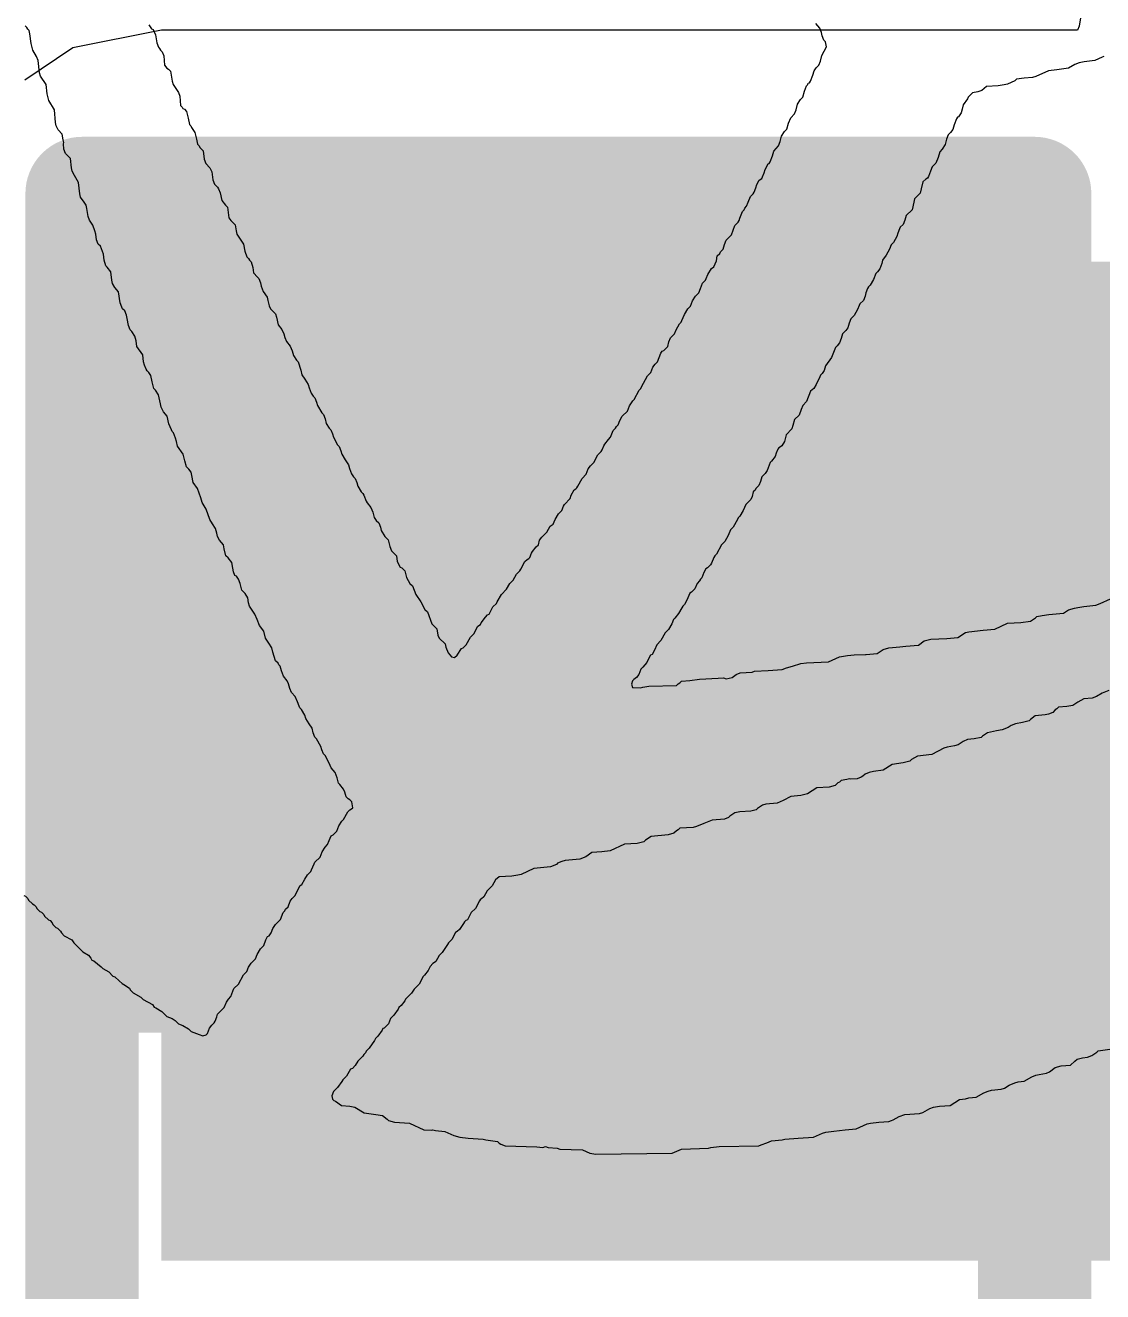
# Model space of a CAD drawing. Header units: inches. Extents: x 0 to 12.8, y -0.1 to 3.7.
# Drawn here: x 0.6692 to 0.7167, y 1.4965 to 1.5524 of the extents above; entities that cross this region are included whole.
import ezdxf

# ---------------------------------------------------------------- set-up
doc = ezdxf.new("R2010")
doc.units = ezdxf.units.IN
doc.header["$MEASUREMENT"] = 0
for name, color, linetype in [('Bottom Overlay', 54, 'Continuous'), ('Top Layer', 1, 'Continuous'), ('Top Overlay', 2, 'Continuous'), ('Top Paste', 8, 'Continuous'), ('Top Solder', 216, 'Continuous')]:
    doc.layers.add(name, color=color, linetype=linetype)

# ---------------------------------------------------------------- blocks, each defined once
blk = doc.blocks.new('R___0603_27')
at = {"layer": 'Top Layer'}
blk.add_hatch(color=1, dxfattribs=at).paths.add_polyline_path([(0.045, 0.0175), (0.045, -0.0175), (0.015, -0.0175), (0.015, 0.0175)])
at = {"layer": 'Top Paste'}
blk.add_hatch(color=8, dxfattribs=at).paths.add_polyline_path([(0.045, 0.0175), (0.045, -0.0175), (0.015, -0.0175), (0.015, 0.0175)])
at = {"layer": 'Top Solder'}
blk.add_hatch(color=216, dxfattribs=at).paths.add_polyline_path([(0.049, 0.0215), (0.049, -0.0215), (0.011, -0.0215), (0.011, 0.0215)])
at = {"layer": 'Top Overlay'}
for points in [[(-0.048, 0.021, 0.005, 0.005, 0), (0.048, 0.021, 0.005, 0.005, 0)], [(0.048, 0.021, 0.005, 0.005, 0), (0.048, -0.021, 0.005, 0.005, 0)], [(-0.048, -0.021, 0.005, 0.005, 0), (0.048, -0.021, 0.005, 0.005, 0)]]:
    blk.add_lwpolyline(points, format="xyseb", dxfattribs=at)
for points in [[(0.04675, 0.021, 0.0025, 0.0025, 1), (0.04925, 0.021, 0.0025, 0.0025, 1)], [(0.04675, 0.021, 0.0025, 0.0025, 1), (0.04925, 0.021, 0.0025, 0.0025, 1)], [(0.04675, -0.021, 0.0025, 0.0025, 1), (0.04925, -0.021, 0.0025, 0.0025, 1)], [(0.04675, -0.021, 0.0025, 0.0025, 1), (0.04925, -0.021, 0.0025, 0.0025, 1)]]:
    blk.add_lwpolyline(points, format="xyseb", close=True, dxfattribs=at)

msp = doc.modelspace()

# ---------------------------------------------------------------- hatches: boundary and pattern name
at = {"layer": 'Top Layer'}
msp.add_hatch(color=1, dxfattribs=at).paths.add_polyline_path([(0.675201, 1.497906), (0.791921, 1.497906), (0.791921, 1.541955), (0.675201, 1.541955)])

# ---------------------------------------------------------------- linework, layer by layer
at = {"layer": 'Bottom Overlay'}
for p, q in [((0.669268, 1.552277), (0.669194, 1.552351)), ((0.669305, 1.552203), (0.669268, 1.552277)), ((0.66936, 1.552148), (0.669305, 1.552203)), ((0.669397, 1.551999), (0.66936, 1.552148)), ((0.674637, 1.552388), (0.674766, 1.552222)), ((0.674766, 1.552222), (0.67484, 1.552185)), ((0.67484, 1.552185), (0.674933, 1.551944)), ((0.704222, 1.55224), (0.704055, 1.552444)), ((0.704296, 1.552055), (0.704222, 1.55224)), ((0.669453, 1.551574), (0.669397, 1.551999)), ((0.669527, 1.551278), (0.669453, 1.551574)), ((0.674933, 1.551944), (0.674989, 1.551592)), ((0.674989, 1.551592), (0.675063, 1.551407)), ((0.704333, 1.551907), (0.704296, 1.552055)), ((0.704407, 1.551722), (0.704333, 1.551907)), ((0.704481, 1.551648), (0.704407, 1.551722)), ((0.704518, 1.551426), (0.704481, 1.551648)), ((0.669694, 1.551), (0.669527, 1.551278)), ((0.669768, 1.550815), (0.669694, 1.551)), ((0.675063, 1.551407), (0.675118, 1.551351)), ((0.675118, 1.551351), (0.675155, 1.551278)), ((0.675155, 1.551278), (0.675229, 1.551203)), ((0.675229, 1.551203), (0.675303, 1.551018)), ((0.675303, 1.551018), (0.67534, 1.550611)), ((0.704259, 1.550796), (0.704315, 1.551037)), ((0.704315, 1.551037), (0.704518, 1.551426)), ((0.716682, 1.550963), (0.716349, 1.550815)), ((0.716756, 1.551), (0.716682, 1.550963)), ((0.669823, 1.550278), (0.669768, 1.550815)), ((0.67534, 1.550611), (0.675433, 1.550481)), ((0.675433, 1.550481), (0.675507, 1.550444)), ((0.675507, 1.550444), (0.6756, 1.550352)), ((0.703982, 1.55037), (0.704074, 1.5505)), ((0.704074, 1.5505), (0.704185, 1.550611)), ((0.704185, 1.550611), (0.704259, 1.550796)), ((0.714683, 1.550407), (0.714312, 1.55037)), ((0.715201, 1.550481), (0.714683, 1.550407)), ((0.715479, 1.550648), (0.715201, 1.550481)), ((0.715664, 1.550722), (0.715479, 1.550648)), ((0.715886, 1.550759), (0.715664, 1.550722)), ((0.716349, 1.550815), (0.715886, 1.550759)), ((0.66986, 1.55013), (0.669823, 1.550278)), ((0.670119, 1.549759), (0.66986, 1.55013)), ((0.6756, 1.550352), (0.675674, 1.549907)), ((0.675674, 1.549907), (0.675711, 1.549759)), ((0.703722, 1.549815), (0.703778, 1.549833)), ((0.703778, 1.549833), (0.703815, 1.549907)), ((0.703815, 1.549907), (0.703926, 1.550167)), ((0.703926, 1.550167), (0.703982, 1.55037)), ((0.712831, 1.549926), (0.712498, 1.549778)), ((0.712905, 1.55), (0.712831, 1.549926)), ((0.713238, 1.550037), (0.712905, 1.55)), ((0.713609, 1.550074), (0.713238, 1.550037)), ((0.713757, 1.550111), (0.713609, 1.550074)), ((0.714312, 1.55037), (0.713757, 1.550111)), ((0.670156, 1.549352), (0.670119, 1.549759)), ((0.67023, 1.549056), (0.670156, 1.549352)), ((0.675711, 1.549759), (0.675951, 1.549408)), ((0.675951, 1.549408), (0.676007, 1.549241)), ((0.703482, 1.549204), (0.703556, 1.549463)), ((0.703556, 1.549463), (0.703648, 1.549704)), ((0.703648, 1.549704), (0.703704, 1.549759)), ((0.703704, 1.549759), (0.703722, 1.549815)), ((0.710961, 1.549389), (0.710776, 1.549204)), ((0.711202, 1.549445), (0.710961, 1.549389)), ((0.711369, 1.5495), (0.711202, 1.549445)), ((0.711572, 1.549667), (0.711369, 1.5495)), ((0.712091, 1.549704), (0.711572, 1.549667)), ((0.71235, 1.549741), (0.712091, 1.549704)), ((0.712498, 1.549778), (0.71235, 1.549741)), ((0.67049, 1.548649), (0.67023, 1.549056)), ((0.676007, 1.549241), (0.676044, 1.548834)), ((0.676044, 1.548834), (0.676118, 1.54876)), ((0.676118, 1.54876), (0.676136, 1.548704)), ((0.703185, 1.548649), (0.703241, 1.548889)), ((0.703241, 1.548889), (0.703371, 1.549093)), ((0.703371, 1.549093), (0.703482, 1.549204)), ((0.710554, 1.548871), (0.710498, 1.548667)), ((0.710739, 1.54913), (0.710554, 1.548871)), ((0.710776, 1.549204), (0.710739, 1.54913)), ((0.670527, 1.548093), (0.67049, 1.548649)), ((0.676136, 1.548704), (0.676211, 1.548667)), ((0.676211, 1.548667), (0.676303, 1.548574)), ((0.676303, 1.548574), (0.676377, 1.548278)), ((0.676377, 1.548278), (0.676433, 1.548)), ((0.702852, 1.548056), (0.702945, 1.548297)), ((0.702945, 1.548297), (0.703111, 1.548463)), ((0.703111, 1.548463), (0.703185, 1.548649)), ((0.710258, 1.548241), (0.710147, 1.547982)), ((0.710295, 1.548315), (0.710258, 1.548241)), ((0.71035, 1.548334), (0.710295, 1.548315)), ((0.710461, 1.548519), (0.71035, 1.548334)), ((0.710498, 1.548667), (0.710461, 1.548519)), ((0.670564, 1.547945), (0.670527, 1.548093)), ((0.670638, 1.54776), (0.670564, 1.547945)), ((0.670823, 1.547575), (0.670638, 1.54776)), ((0.676433, 1.548), (0.676488, 1.547945)), ((0.676488, 1.547945), (0.676525, 1.547871)), ((0.676525, 1.547871), (0.676673, 1.547649)), ((0.676673, 1.547649), (0.676747, 1.547352)), ((0.702537, 1.547482), (0.702667, 1.547686)), ((0.702667, 1.547686), (0.702778, 1.547797)), ((0.702778, 1.547797), (0.702852, 1.548056)), ((0.709998, 1.547649), (0.709888, 1.547538)), ((0.710091, 1.547778), (0.709998, 1.547649)), ((0.710147, 1.547982), (0.710091, 1.547778)), ((0.67086, 1.547316), (0.670823, 1.547575)), ((0.670897, 1.547204), (0.67086, 1.547316)), ((0.670879, 1.547149), (0.670897, 1.547204)), ((0.670897, 1.546908), (0.670879, 1.547149)), ((0.676747, 1.547352), (0.676784, 1.54713)), ((0.676784, 1.54713), (0.676859, 1.547056)), ((0.676859, 1.547056), (0.676895, 1.546982)), ((0.702297, 1.546945), (0.702408, 1.547056)), ((0.702408, 1.547056), (0.702482, 1.547241)), ((0.702482, 1.547241), (0.702537, 1.547482)), ((0.709758, 1.547112), (0.709628, 1.546908)), ((0.709813, 1.547352), (0.709758, 1.547112)), ((0.709888, 1.547538), (0.709813, 1.547352)), ((0.670971, 1.546723), (0.670897, 1.546908)), ((0.671193, 1.546501), (0.670971, 1.546723)), ((0.67123, 1.546094), (0.671193, 1.546501)), ((0.676895, 1.546982), (0.677044, 1.546834)), ((0.677044, 1.546834), (0.677081, 1.546464)), ((0.702037, 1.546353), (0.702149, 1.546612)), ((0.702149, 1.546612), (0.702204, 1.546816)), ((0.702204, 1.546816), (0.702297, 1.546945)), ((0.709443, 1.546538), (0.70935, 1.546297)), ((0.709517, 1.546797), (0.709443, 1.546538)), ((0.709628, 1.546908), (0.709517, 1.546797)), ((0.671267, 1.545945), (0.67123, 1.546094)), ((0.67136, 1.545742), (0.671267, 1.545945)), ((0.677081, 1.546464), (0.677155, 1.546279)), ((0.677155, 1.546279), (0.67734, 1.546094)), ((0.67734, 1.546094), (0.677414, 1.545908)), ((0.701778, 1.545871), (0.701815, 1.54602)), ((0.701815, 1.54602), (0.701945, 1.54626)), ((0.701945, 1.54626), (0.702001, 1.546279)), ((0.702001, 1.546279), (0.702037, 1.546353)), ((0.70911, 1.545945), (0.709017, 1.545705)), ((0.709184, 1.546131), (0.70911, 1.545945)), ((0.70935, 1.546297), (0.709184, 1.546131)), ((0.671545, 1.545446), (0.67136, 1.545742)), ((0.671601, 1.544946), (0.671545, 1.545446)), ((0.677414, 1.545908), (0.677469, 1.545557)), ((0.677469, 1.545557), (0.677543, 1.545371)), ((0.677543, 1.545371), (0.677673, 1.545242)), ((0.701445, 1.545353), (0.701556, 1.545538)), ((0.701556, 1.545538), (0.701667, 1.545612)), ((0.701667, 1.545612), (0.701704, 1.545686)), ((0.701704, 1.545686), (0.701778, 1.545871)), ((0.708777, 1.545464), (0.708703, 1.545168)), ((0.708906, 1.545594), (0.708777, 1.545464)), ((0.70898, 1.545631), (0.708906, 1.545594)), ((0.709017, 1.545705), (0.70898, 1.545631)), ((0.671637, 1.544798), (0.671601, 1.544946)), ((0.677673, 1.545242), (0.67771, 1.545168)), ((0.67771, 1.545168), (0.677784, 1.544983)), ((0.677784, 1.544983), (0.677858, 1.54465)), ((0.701075, 1.544575), (0.701167, 1.544816)), ((0.701167, 1.544816), (0.701297, 1.544946)), ((0.701297, 1.544946), (0.701334, 1.54502)), ((0.701334, 1.54502), (0.701408, 1.545205)), ((0.701408, 1.545205), (0.701445, 1.545353)), ((0.708647, 1.544964), (0.708406, 1.544723)), ((0.708703, 1.545168), (0.708647, 1.544964)), ((0.671786, 1.544575), (0.671637, 1.544798)), ((0.671878, 1.544446), (0.671786, 1.544575)), ((0.671915, 1.544298), (0.671878, 1.544446)), ((0.671971, 1.543946), (0.671915, 1.544298)), ((0.677858, 1.54465), (0.678025, 1.544446)), ((0.678025, 1.544446), (0.678117, 1.544353)), ((0.678117, 1.544353), (0.678173, 1.54389)), ((0.70089, 1.544242), (0.700927, 1.544316)), ((0.700927, 1.544316), (0.701001, 1.54439)), ((0.701001, 1.54439), (0.701075, 1.544575)), ((0.708369, 1.544575), (0.708295, 1.544242)), ((0.708406, 1.544723), (0.708369, 1.544575)), ((0.672026, 1.543779), (0.671971, 1.543946)), ((0.672174, 1.543557), (0.672026, 1.543779)), ((0.678173, 1.54389), (0.678265, 1.543761)), ((0.678265, 1.543761), (0.678451, 1.543576)), ((0.700631, 1.543687), (0.700667, 1.543761)), ((0.700667, 1.543761), (0.700704, 1.543872)), ((0.700704, 1.543872), (0.700816, 1.544168)), ((0.700816, 1.544168), (0.70089, 1.544242)), ((0.707981, 1.543779), (0.707906, 1.543594)), ((0.708036, 1.543983), (0.707981, 1.543779)), ((0.708295, 1.544242), (0.708036, 1.543983)), ((0.672267, 1.543316), (0.672174, 1.543557)), ((0.672304, 1.543168), (0.672267, 1.543316)), ((0.672341, 1.542909), (0.672304, 1.543168)), ((0.678451, 1.543576), (0.678488, 1.543316)), ((0.678488, 1.543316), (0.678525, 1.543168)), ((0.678525, 1.543168), (0.678636, 1.542983)), ((0.700094, 1.542891), (0.700334, 1.543131)), ((0.700334, 1.543131), (0.700482, 1.543539)), ((0.700482, 1.543539), (0.700631, 1.543687)), ((0.707666, 1.543205), (0.707629, 1.543057)), ((0.70774, 1.543391), (0.707666, 1.543205)), ((0.707777, 1.543465), (0.70774, 1.543391)), ((0.707906, 1.543594), (0.707777, 1.543465)), ((0.672415, 1.542724), (0.672341, 1.542909)), ((0.672508, 1.542631), (0.672415, 1.542724)), ((0.672637, 1.54228), (0.672508, 1.542631)), ((0.678636, 1.542983), (0.678821, 1.542724)), ((0.678821, 1.542724), (0.678876, 1.542409)), ((0.699964, 1.542502), (0.70002, 1.542706)), ((0.70002, 1.542706), (0.700094, 1.542891)), ((0.707369, 1.542687), (0.707295, 1.542502)), ((0.707481, 1.542798), (0.707369, 1.542687)), ((0.707629, 1.543057), (0.707481, 1.542798)), ((0.672674, 1.542021), (0.672637, 1.54228)), ((0.672748, 1.541761), (0.672674, 1.542021)), ((0.678876, 1.542409), (0.678969, 1.542169)), ((0.678969, 1.542169), (0.679043, 1.542094)), ((0.679043, 1.542094), (0.67908, 1.542021)), ((0.67908, 1.542021), (0.679154, 1.541946)), ((0.699668, 1.541983), (0.699705, 1.542206)), ((0.699705, 1.542206), (0.699816, 1.542317)), ((0.699816, 1.542317), (0.699853, 1.542391)), ((0.699853, 1.542391), (0.699964, 1.542502)), ((0.706999, 1.542021), (0.706962, 1.541872)), ((0.707147, 1.542243), (0.706999, 1.542021)), ((0.707295, 1.542502), (0.707147, 1.542243)), ((0.672804, 1.541706), (0.672748, 1.541761)), ((0.672971, 1.541502), (0.672804, 1.541706)), ((0.673008, 1.541132), (0.672971, 1.541502)), ((0.679154, 1.541946), (0.679228, 1.541687)), ((0.679228, 1.541687), (0.679265, 1.541465)), ((0.679265, 1.541465), (0.679432, 1.541261)), ((0.699297, 1.541391), (0.699446, 1.54165)), ((0.699446, 1.54165), (0.699557, 1.541724)), ((0.699557, 1.541724), (0.699668, 1.541983)), ((0.706777, 1.541502), (0.706703, 1.541428)), ((0.70687, 1.541632), (0.706777, 1.541502)), ((0.706962, 1.541872), (0.70687, 1.541632)), ((0.673045, 1.540984), (0.673008, 1.541132)), ((0.673137, 1.540817), (0.673045, 1.540984)), ((0.679432, 1.541261), (0.679488, 1.541206)), ((0.679488, 1.541206), (0.679562, 1.541021)), ((0.679562, 1.541021), (0.679599, 1.540873)), ((0.698964, 1.540761), (0.699057, 1.541002)), ((0.699057, 1.541002), (0.699186, 1.541132)), ((0.699186, 1.541132), (0.699223, 1.541206)), ((0.699223, 1.541206), (0.699297, 1.541391)), ((0.706444, 1.54091), (0.70637, 1.540836)), ((0.706592, 1.541169), (0.706444, 1.54091)), ((0.706703, 1.541428), (0.706592, 1.541169)), ((0.673304, 1.540613), (0.673137, 1.540817)), ((0.673378, 1.540132), (0.673304, 1.540613)), ((0.679599, 1.540873), (0.679691, 1.540632)), ((0.679691, 1.540632), (0.679858, 1.540391)), ((0.679858, 1.540391), (0.679895, 1.540243)), ((0.698612, 1.540225), (0.698742, 1.540428)), ((0.698742, 1.540428), (0.69889, 1.540576)), ((0.69889, 1.540576), (0.698964, 1.540761)), ((0.706222, 1.540428), (0.706148, 1.540243)), ((0.706259, 1.540576), (0.706222, 1.540428)), ((0.706333, 1.540761), (0.706259, 1.540576)), ((0.70637, 1.540836), (0.706333, 1.540761)), ((0.673452, 1.539947), (0.673378, 1.540132)), ((0.673489, 1.539873), (0.673452, 1.539947)), ((0.673582, 1.53978), (0.673489, 1.539873)), ((0.673656, 1.539595), (0.673582, 1.53978)), ((0.679895, 1.540243), (0.67995, 1.540002)), ((0.67995, 1.540002), (0.680006, 1.539873)), ((0.680006, 1.539873), (0.680228, 1.539651)), ((0.698261, 1.539614), (0.698409, 1.539873)), ((0.698409, 1.539873), (0.69852, 1.539984)), ((0.69852, 1.539984), (0.698612, 1.540225)), ((0.705888, 1.539836), (0.70574, 1.539577)), ((0.705963, 1.540021), (0.705888, 1.539836)), ((0.706, 1.540095), (0.705963, 1.540021)), ((0.706148, 1.540243), (0.706, 1.540095)), ((0.673693, 1.539447), (0.673656, 1.539595)), ((0.673748, 1.539132), (0.673693, 1.539447)), ((0.680228, 1.539651), (0.680265, 1.539503)), ((0.680265, 1.539503), (0.680339, 1.539169)), ((0.698039, 1.539206), (0.698113, 1.53928)), ((0.698113, 1.53928), (0.69815, 1.539354)), ((0.69815, 1.539354), (0.698261, 1.539614)), ((0.705518, 1.539243), (0.705463, 1.53904)), ((0.705592, 1.539429), (0.705518, 1.539243)), ((0.70574, 1.539577), (0.705592, 1.539429)), ((0.673822, 1.538947), (0.673748, 1.539132)), ((0.673896, 1.538873), (0.673822, 1.538947)), ((0.674026, 1.538669), (0.673896, 1.538873)), ((0.674081, 1.538466), (0.674026, 1.538669)), ((0.680339, 1.539169), (0.680506, 1.538966)), ((0.680506, 1.538966), (0.680598, 1.538762)), ((0.680598, 1.538762), (0.680635, 1.538614)), ((0.69765, 1.538595), (0.697816, 1.538762)), ((0.697816, 1.538762), (0.69789, 1.538947)), ((0.69789, 1.538947), (0.698039, 1.539206)), ((0.705222, 1.538762), (0.705166, 1.538558)), ((0.70537, 1.53891), (0.705222, 1.538762)), ((0.705463, 1.53904), (0.70537, 1.53891)), ((0.674118, 1.538207), (0.674081, 1.538466)), ((0.674378, 1.537836), (0.674118, 1.538207)), ((0.680635, 1.538614), (0.680709, 1.538429)), ((0.680709, 1.538429), (0.680876, 1.538225)), ((0.680876, 1.538225), (0.680969, 1.538021)), ((0.697353, 1.53804), (0.69752, 1.538207)), ((0.69752, 1.538207), (0.697576, 1.53841)), ((0.697576, 1.53841), (0.69765, 1.538595)), ((0.704926, 1.53817), (0.704889, 1.538096)), ((0.705, 1.538244), (0.704926, 1.53817)), ((0.705092, 1.538373), (0.705, 1.538244)), ((0.705166, 1.538558), (0.705092, 1.538373)), ((0.674415, 1.53754), (0.674378, 1.537836)), ((0.680969, 1.538021), (0.681024, 1.537818)), ((0.681024, 1.537818), (0.681154, 1.537614)), ((0.681154, 1.537614), (0.681228, 1.53754)), ((0.697076, 1.53754), (0.697224, 1.53791)), ((0.697224, 1.53791), (0.697279, 1.538003)), ((0.697279, 1.538003), (0.697353, 1.53804)), ((0.704741, 1.537725), (0.704481, 1.537355)), ((0.704889, 1.538096), (0.704741, 1.537725)), ((0.674452, 1.537392), (0.674415, 1.53754)), ((0.674526, 1.537207), (0.674452, 1.537392)), ((0.674563, 1.537133), (0.674526, 1.537207)), ((0.674637, 1.537059), (0.674563, 1.537133)), ((0.674729, 1.536929), (0.674637, 1.537059)), ((0.681228, 1.53754), (0.681339, 1.53717)), ((0.681339, 1.53717), (0.681394, 1.536966)), ((0.696631, 1.536911), (0.696779, 1.537059)), ((0.696779, 1.537059), (0.696872, 1.537299)), ((0.696872, 1.537299), (0.696965, 1.537429)), ((0.696965, 1.537429), (0.697076, 1.53754)), ((0.704333, 1.537022), (0.704259, 1.536948)), ((0.704426, 1.537151), (0.704333, 1.537022)), ((0.704481, 1.537355), (0.704426, 1.537151)), ((0.674785, 1.536651), (0.674729, 1.536929)), ((0.674859, 1.536355), (0.674785, 1.536651)), ((0.681394, 1.536966), (0.681524, 1.536763)), ((0.681524, 1.536763), (0.681672, 1.53654)), ((0.681672, 1.53654), (0.681709, 1.536392)), ((0.696372, 1.536429), (0.696631, 1.536911)), ((0.704074, 1.53654), (0.703963, 1.536355)), ((0.704222, 1.536874), (0.704074, 1.53654)), ((0.704259, 1.536948), (0.704222, 1.536874)), ((0.674933, 1.536281), (0.674859, 1.536355)), ((0.675063, 1.536077), (0.674933, 1.536281)), ((0.675155, 1.535689), (0.675063, 1.536077)), ((0.681709, 1.536392), (0.681802, 1.536151)), ((0.681802, 1.536151), (0.681894, 1.536022)), ((0.681894, 1.536022), (0.681968, 1.535948)), ((0.681968, 1.535948), (0.682042, 1.535763)), ((0.695983, 1.535818), (0.696039, 1.535874)), ((0.696039, 1.535874), (0.696261, 1.536281)), ((0.696261, 1.536281), (0.696335, 1.536355)), ((0.696335, 1.536355), (0.696372, 1.536429)), ((0.703815, 1.536244), (0.703648, 1.535781)), ((0.703963, 1.536355), (0.703815, 1.536244)), ((0.675192, 1.535541), (0.675155, 1.535689)), ((0.675285, 1.535337), (0.675192, 1.535541)), ((0.675451, 1.535133), (0.675285, 1.535337)), ((0.682042, 1.535763), (0.682079, 1.535615)), ((0.682079, 1.535615), (0.682265, 1.535281)), ((0.695521, 1.535133), (0.695743, 1.535355)), ((0.695743, 1.535355), (0.695835, 1.535596)), ((0.695835, 1.535596), (0.695983, 1.535818)), ((0.703408, 1.53543), (0.703315, 1.535189)), ((0.703482, 1.535615), (0.703408, 1.53543)), ((0.703648, 1.535781), (0.703482, 1.535615)), ((0.675526, 1.5348), (0.675451, 1.535133)), ((0.675637, 1.534541), (0.675526, 1.5348)), ((0.682265, 1.535281), (0.682339, 1.535207)), ((0.682339, 1.535207), (0.682413, 1.535022)), ((0.682413, 1.535022), (0.682468, 1.534819)), ((0.682468, 1.534819), (0.682598, 1.534615)), ((0.695261, 1.534689), (0.695335, 1.534763)), ((0.695335, 1.534763), (0.69541, 1.534948)), ((0.69541, 1.534948), (0.695521, 1.535133)), ((0.703111, 1.534985), (0.703037, 1.534726)), ((0.703315, 1.535189), (0.703111, 1.534985)), ((0.675674, 1.534467), (0.675637, 1.534541)), ((0.675729, 1.534411), (0.675674, 1.534467)), ((0.675822, 1.534171), (0.675729, 1.534411)), ((0.682598, 1.534615), (0.682672, 1.534541)), ((0.682672, 1.534541), (0.682746, 1.534356)), ((0.682746, 1.534356), (0.682783, 1.534208)), ((0.682783, 1.534208), (0.682968, 1.533874)), ((0.69491, 1.534115), (0.695002, 1.534208)), ((0.695002, 1.534208), (0.695113, 1.534504)), ((0.695113, 1.534504), (0.695224, 1.534615)), ((0.695224, 1.534615), (0.695261, 1.534689)), ((0.702741, 1.534319), (0.702667, 1.534022)), ((0.703, 1.534578), (0.702741, 1.534319)), ((0.703037, 1.534726), (0.703, 1.534578)), ((0.675859, 1.534022), (0.675822, 1.534171)), ((0.675914, 1.533819), (0.675859, 1.534022)), ((0.676155, 1.533467), (0.675914, 1.533819)), ((0.682968, 1.533874), (0.683042, 1.5338)), ((0.683042, 1.5338), (0.683116, 1.533615)), ((0.694595, 1.533578), (0.694632, 1.533652)), ((0.694632, 1.533652), (0.694706, 1.533837)), ((0.694706, 1.533837), (0.694743, 1.533911)), ((0.694743, 1.533911), (0.69491, 1.534115)), ((0.702371, 1.533689), (0.702297, 1.533504)), ((0.702426, 1.533745), (0.702371, 1.533689)), ((0.7025, 1.533782), (0.702426, 1.533745)), ((0.702556, 1.533837), (0.7025, 1.533782)), ((0.702667, 1.534022), (0.702556, 1.533837)), ((0.676229, 1.533171), (0.676155, 1.533467)), ((0.676303, 1.532912), (0.676229, 1.533171)), ((0.683116, 1.533615), (0.683153, 1.533467)), ((0.683153, 1.533467), (0.683301, 1.533208)), ((0.683301, 1.533208), (0.68345, 1.532986)), ((0.694114, 1.532949), (0.694262, 1.533097)), ((0.694262, 1.533097), (0.694447, 1.53343)), ((0.694447, 1.53343), (0.694595, 1.533578)), ((0.702037, 1.533097), (0.701908, 1.532745)), ((0.702093, 1.533152), (0.702037, 1.533097)), ((0.70226, 1.533356), (0.702093, 1.533152)), ((0.702297, 1.533504), (0.70226, 1.533356)), ((0.676414, 1.532801), (0.676303, 1.532912)), ((0.676507, 1.532671), (0.676414, 1.532801)), ((0.676544, 1.532523), (0.676507, 1.532671)), ((0.676599, 1.532208), (0.676544, 1.532523)), ((0.68345, 1.532986), (0.683486, 1.532838)), ((0.683486, 1.532838), (0.683579, 1.532597)), ((0.683579, 1.532597), (0.683672, 1.532467)), ((0.693743, 1.532393), (0.693928, 1.532578)), ((0.693928, 1.532578), (0.694021, 1.532819)), ((0.694021, 1.532819), (0.694114, 1.532949)), ((0.701815, 1.532615), (0.701667, 1.532467)), ((0.701908, 1.532745), (0.701815, 1.532615)), ((0.676784, 1.531949), (0.676599, 1.532208)), ((0.683672, 1.532467), (0.683746, 1.532393)), ((0.683746, 1.532393), (0.68382, 1.532208)), ((0.68382, 1.532208), (0.683857, 1.53206)), ((0.683857, 1.53206), (0.684005, 1.531801)), ((0.693465, 1.53193), (0.693521, 1.531986)), ((0.693521, 1.531986), (0.693558, 1.53206)), ((0.693558, 1.53206), (0.693743, 1.532393)), ((0.701538, 1.532078), (0.701408, 1.531949)), ((0.701612, 1.532264), (0.701538, 1.532078)), ((0.701667, 1.532467), (0.701612, 1.532264)), ((0.676933, 1.531541), (0.676784, 1.531949)), ((0.676988, 1.531338), (0.676933, 1.531541)), ((0.684005, 1.531801), (0.684079, 1.531727)), ((0.684079, 1.531727), (0.684116, 1.531653)), ((0.684116, 1.531653), (0.684227, 1.531393)), ((0.692966, 1.531245), (0.693225, 1.531505)), ((0.693225, 1.531505), (0.693262, 1.531653)), ((0.693262, 1.531653), (0.693392, 1.531893)), ((0.693392, 1.531893), (0.693465, 1.53193)), ((0.701186, 1.531467), (0.700964, 1.531245)), ((0.701241, 1.531597), (0.701186, 1.531467)), ((0.701297, 1.531801), (0.701241, 1.531597)), ((0.701371, 1.531875), (0.701297, 1.531801)), ((0.701408, 1.531949), (0.701371, 1.531875)), ((0.677173, 1.531042), (0.676988, 1.531338)), ((0.67734, 1.530579), (0.677173, 1.531042)), ((0.684227, 1.531393), (0.684264, 1.531319)), ((0.684264, 1.531319), (0.684431, 1.531116)), ((0.684431, 1.531116), (0.684523, 1.530912)), ((0.684523, 1.530912), (0.684579, 1.530671)), ((0.692707, 1.530838), (0.692855, 1.530986)), ((0.692855, 1.530986), (0.692929, 1.531171)), ((0.692929, 1.531171), (0.692966, 1.531245)), ((0.700853, 1.530986), (0.700704, 1.530727)), ((0.700964, 1.531245), (0.700853, 1.530986)), ((0.677451, 1.530394), (0.67734, 1.530579)), ((0.677581, 1.53019), (0.677451, 1.530394)), ((0.684579, 1.530671), (0.684671, 1.530542)), ((0.684671, 1.530542), (0.684782, 1.530431)), ((0.684782, 1.530431), (0.684856, 1.530246)), ((0.692336, 1.530283), (0.692466, 1.530375)), ((0.692466, 1.530375), (0.692558, 1.530579)), ((0.692558, 1.530579), (0.692707, 1.530838)), ((0.700593, 1.530579), (0.700408, 1.530246)), ((0.700631, 1.530653), (0.700593, 1.530579)), ((0.700704, 1.530727), (0.700631, 1.530653)), ((0.677636, 1.529986), (0.677581, 1.53019)), ((0.677673, 1.529838), (0.677636, 1.529986)), ((0.677766, 1.529672), (0.677673, 1.529838)), ((0.684856, 1.530246), (0.684894, 1.530098)), ((0.684894, 1.530098), (0.685042, 1.529838)), ((0.685042, 1.529838), (0.68519, 1.52969)), ((0.691873, 1.529672), (0.691966, 1.529801)), ((0.691966, 1.529801), (0.692188, 1.530023)), ((0.692188, 1.530023), (0.692336, 1.530283)), ((0.700186, 1.529875), (0.700038, 1.529616)), ((0.700297, 1.530134), (0.700186, 1.529875)), ((0.700408, 1.530246), (0.700297, 1.530134)), ((0.677932, 1.529468), (0.677766, 1.529672)), ((0.677969, 1.529283), (0.677932, 1.529468)), ((0.678043, 1.528987), (0.677969, 1.529283)), ((0.68519, 1.52969), (0.685264, 1.529394)), ((0.685264, 1.529394), (0.685338, 1.529209)), ((0.685338, 1.529209), (0.68556, 1.528987)), ((0.691559, 1.529172), (0.691725, 1.529375)), ((0.691725, 1.529375), (0.691818, 1.529468)), ((0.691818, 1.529468), (0.691873, 1.529672)), ((0.69989, 1.529468), (0.699668, 1.529061)), ((0.700038, 1.529616), (0.69989, 1.529468)), ((0.678136, 1.528894), (0.678043, 1.528987)), ((0.678303, 1.52869), (0.678136, 1.528894)), ((0.67834, 1.528431), (0.678303, 1.52869)), ((0.68556, 1.528987), (0.685597, 1.528727)), ((0.685597, 1.528727), (0.685727, 1.528487)), ((0.69104, 1.528394), (0.691225, 1.528727)), ((0.691225, 1.528727), (0.691318, 1.52882)), ((0.691318, 1.52882), (0.691392, 1.528857)), ((0.691392, 1.528857), (0.691447, 1.528913)), ((0.691447, 1.528913), (0.691522, 1.529098)), ((0.691522, 1.529098), (0.691559, 1.529172)), ((0.699446, 1.528653), (0.699408, 1.528579)), ((0.699557, 1.528913), (0.699446, 1.528653)), ((0.699594, 1.528987), (0.699557, 1.528913)), ((0.699668, 1.529061), (0.699594, 1.528987)), ((0.678377, 1.528283), (0.67834, 1.528431)), ((0.678432, 1.528117), (0.678377, 1.528283)), ((0.678506, 1.528079), (0.678432, 1.528117)), ((0.678599, 1.52795), (0.678506, 1.528079)), ((0.685727, 1.528487), (0.685801, 1.52845)), ((0.685801, 1.52845), (0.68593, 1.52832)), ((0.68593, 1.52832), (0.686004, 1.528024)), ((0.690707, 1.527913), (0.690855, 1.528172)), ((0.690855, 1.528172), (0.691003, 1.52832)), ((0.691003, 1.52832), (0.69104, 1.528394)), ((0.699112, 1.528246), (0.69902, 1.528005)), ((0.699205, 1.528413), (0.699112, 1.528246)), ((0.699279, 1.52845), (0.699205, 1.528413)), ((0.699408, 1.528579), (0.699279, 1.52845)), ((0.678673, 1.527765), (0.678599, 1.52795)), ((0.678747, 1.527468), (0.678673, 1.527765)), ((0.686004, 1.528024), (0.686153, 1.527765)), ((0.686153, 1.527765), (0.686264, 1.527654)), ((0.686264, 1.527654), (0.686412, 1.527283)), ((0.690189, 1.527283), (0.690411, 1.527505)), ((0.690411, 1.527505), (0.690559, 1.527765)), ((0.690559, 1.527765), (0.690707, 1.527913)), ((0.698724, 1.527524), (0.698575, 1.527376)), ((0.698816, 1.527765), (0.698724, 1.527524)), ((0.698927, 1.527876), (0.698816, 1.527765)), ((0.698964, 1.52795), (0.698927, 1.527876)), ((0.69902, 1.528005), (0.698964, 1.52795)), ((0.678895, 1.52732), (0.678747, 1.527468)), ((0.679006, 1.527135), (0.678895, 1.52732)), ((0.679043, 1.526913), (0.679006, 1.527135)), ((0.686412, 1.527283), (0.686634, 1.52695)), ((0.686634, 1.52695), (0.686819, 1.526617)), ((0.689966, 1.526876), (0.690003, 1.52695)), ((0.690003, 1.52695), (0.690189, 1.527283)), ((0.698372, 1.527024), (0.698261, 1.526839)), ((0.698501, 1.527339), (0.698372, 1.527024)), ((0.698575, 1.527376), (0.698501, 1.527339)), ((0.716589, 1.526876), (0.717052, 1.52708)), ((0.67908, 1.526765), (0.679043, 1.526913)), ((0.679228, 1.526543), (0.67908, 1.526765)), ((0.679321, 1.526413), (0.679228, 1.526543)), ((0.679413, 1.526172), (0.679321, 1.526413)), ((0.686819, 1.526617), (0.68693, 1.526506)), ((0.68693, 1.526506), (0.687115, 1.525987)), ((0.689578, 1.526376), (0.689652, 1.526413)), ((0.689652, 1.526413), (0.689818, 1.526728)), ((0.689818, 1.526728), (0.689966, 1.526876)), ((0.698002, 1.526432), (0.697835, 1.526228)), ((0.69815, 1.526691), (0.698002, 1.526432)), ((0.698187, 1.526765), (0.69815, 1.526691)), ((0.698261, 1.526839), (0.698187, 1.526765)), ((0.714035, 1.526358), (0.714331, 1.526395)), ((0.714331, 1.526395), (0.714979, 1.52645)), ((0.714979, 1.52645), (0.715201, 1.526598)), ((0.715201, 1.526598), (0.71546, 1.526672)), ((0.71546, 1.526672), (0.715608, 1.526709)), ((0.715608, 1.526709), (0.715867, 1.526746)), ((0.715867, 1.526746), (0.716404, 1.526802)), ((0.716404, 1.526802), (0.716589, 1.526876)), ((0.679524, 1.525913), (0.679413, 1.526172)), ((0.67971, 1.525654), (0.679524, 1.525913)), ((0.687115, 1.525987), (0.687337, 1.525765)), ((0.688967, 1.525543), (0.689152, 1.525876)), ((0.689152, 1.525876), (0.689263, 1.52595)), ((0.689263, 1.52595), (0.6893, 1.526024)), ((0.6893, 1.526024), (0.689485, 1.526284)), ((0.689485, 1.526284), (0.689578, 1.526376)), ((0.697705, 1.525987), (0.697557, 1.525728)), ((0.697779, 1.526172), (0.697705, 1.525987)), ((0.697835, 1.526228), (0.697779, 1.526172)), ((0.711943, 1.525747), (0.712498, 1.526006)), ((0.712498, 1.526006), (0.71309, 1.526043)), ((0.71309, 1.526043), (0.713516, 1.526098)), ((0.713516, 1.526098), (0.713738, 1.526247)), ((0.713738, 1.526247), (0.713794, 1.526302)), ((0.713794, 1.526302), (0.714035, 1.526358)), ((0.679784, 1.525358), (0.67971, 1.525654)), ((0.679932, 1.525136), (0.679784, 1.525358)), ((0.687337, 1.525765), (0.687393, 1.525488)), ((0.687393, 1.525488), (0.687449, 1.525358)), ((0.687449, 1.525358), (0.687708, 1.525099)), ((0.688633, 1.525062), (0.688819, 1.525395)), ((0.688819, 1.525395), (0.688967, 1.525543)), ((0.697409, 1.52558), (0.697224, 1.525247)), ((0.697557, 1.525728), (0.697409, 1.52558)), ((0.708832, 1.525228), (0.709128, 1.525302)), ((0.709128, 1.525302), (0.709832, 1.525339)), ((0.709832, 1.525339), (0.710313, 1.525376)), ((0.710313, 1.525376), (0.710646, 1.525599)), ((0.710646, 1.525599), (0.710795, 1.525636)), ((0.710795, 1.525636), (0.711424, 1.52571)), ((0.711424, 1.52571), (0.711943, 1.525747)), ((0.680061, 1.524932), (0.679932, 1.525136)), ((0.680117, 1.524728), (0.680061, 1.524932)), ((0.680228, 1.524358), (0.680117, 1.524728)), ((0.687708, 1.525099), (0.687745, 1.524951)), ((0.687745, 1.524951), (0.687837, 1.52471)), ((0.687837, 1.52471), (0.687985, 1.524525)), ((0.688245, 1.524599), (0.68843, 1.524895)), ((0.68843, 1.524895), (0.688504, 1.524932)), ((0.688504, 1.524932), (0.688633, 1.525062)), ((0.696946, 1.524821), (0.696835, 1.524636)), ((0.697039, 1.525062), (0.696946, 1.524821)), ((0.697224, 1.525247), (0.697039, 1.525062)), ((0.706759, 1.524673), (0.707018, 1.524858)), ((0.707018, 1.524858), (0.707277, 1.524932)), ((0.707277, 1.524932), (0.707758, 1.524969)), ((0.707758, 1.524969), (0.708017, 1.525006)), ((0.708017, 1.525006), (0.708573, 1.525043)), ((0.708573, 1.525043), (0.708832, 1.525228)), ((0.680339, 1.524247), (0.680228, 1.524358)), ((0.680376, 1.524173), (0.680339, 1.524247)), ((0.680432, 1.524117), (0.680376, 1.524173)), ((0.687985, 1.524525), (0.688115, 1.524506)), ((0.688115, 1.524506), (0.688245, 1.524599)), ((0.696594, 1.524284), (0.696428, 1.52408)), ((0.696631, 1.524358), (0.696594, 1.524284)), ((0.696761, 1.524599), (0.696631, 1.524358)), ((0.696835, 1.524636), (0.696761, 1.524599)), ((0.703019, 1.524117), (0.703389, 1.524228)), ((0.703389, 1.524228), (0.703648, 1.524266)), ((0.703648, 1.524266), (0.704611, 1.524303)), ((0.704611, 1.524303), (0.705092, 1.524525)), ((0.705092, 1.524525), (0.705444, 1.52458)), ((0.705444, 1.52458), (0.70574, 1.524617)), ((0.70574, 1.524617), (0.70624, 1.524636)), ((0.70624, 1.524636), (0.706277, 1.524636)), ((0.706277, 1.524636), (0.706759, 1.524673)), ((0.680487, 1.523914), (0.680432, 1.524117)), ((0.68058, 1.523673), (0.680487, 1.523914)), ((0.680746, 1.523469), (0.68058, 1.523673)), ((0.69615, 1.523618), (0.696021, 1.523525)), ((0.696243, 1.523747), (0.69615, 1.523618)), ((0.696335, 1.523988), (0.696243, 1.523747)), ((0.696428, 1.52408), (0.696335, 1.523988)), ((0.699742, 1.523581), (0.699982, 1.523599)), ((0.699982, 1.523599), (0.700094, 1.523562)), ((0.700094, 1.523562), (0.700371, 1.523618)), ((0.700371, 1.523618), (0.700538, 1.523747)), ((0.700538, 1.523747), (0.700723, 1.523821)), ((0.700723, 1.523821), (0.701241, 1.523858)), ((0.701241, 1.523858), (0.701353, 1.523895)), ((0.701353, 1.523895), (0.701945, 1.523932)), ((0.701945, 1.523932), (0.702574, 1.523969)), ((0.702574, 1.523969), (0.70276, 1.524043)), ((0.70276, 1.524043), (0.703019, 1.524117)), ((0.680802, 1.52334), (0.680746, 1.523469)), ((0.680858, 1.523136), (0.680802, 1.52334)), ((0.680932, 1.522951), (0.680858, 1.523136)), ((0.695965, 1.523469), (0.695928, 1.523321)), ((0.695928, 1.523321), (0.695965, 1.523173)), ((0.696021, 1.523525), (0.695965, 1.523469)), ((0.695965, 1.523173), (0.696317, 1.523155)), ((0.696317, 1.523155), (0.696428, 1.523192)), ((0.696428, 1.523192), (0.696687, 1.523229)), ((0.696687, 1.523229), (0.697909, 1.523266)), ((0.697909, 1.523266), (0.697983, 1.52334)), ((0.697983, 1.52334), (0.698057, 1.523377)), ((0.698057, 1.523377), (0.698131, 1.523451)), ((0.698131, 1.523451), (0.698501, 1.523488)), ((0.698501, 1.523488), (0.698927, 1.523543)), ((0.698927, 1.523543), (0.699742, 1.523581)), ((0.716978, 1.523044), (0.716682, 1.522933)), ((0.681098, 1.522784), (0.680932, 1.522951)), ((0.681191, 1.522544), (0.681098, 1.522784)), ((0.681265, 1.522359), (0.681191, 1.522544)), ((0.715608, 1.522525), (0.715386, 1.522377)), ((0.715867, 1.522673), (0.715608, 1.522525)), ((0.716238, 1.52271), (0.715867, 1.522673)), ((0.716423, 1.522784), (0.716238, 1.52271)), ((0.716682, 1.522933), (0.716423, 1.522784)), ((0.681302, 1.522285), (0.681265, 1.522359)), ((0.681376, 1.52221), (0.681302, 1.522285)), ((0.681524, 1.521951), (0.681376, 1.52221)), ((0.681561, 1.521803), (0.681524, 1.521951)), ((0.71372, 1.521933), (0.713516, 1.521766)), ((0.714164, 1.52197), (0.71372, 1.521933)), ((0.714312, 1.522007), (0.714164, 1.52197)), ((0.714497, 1.522081), (0.714312, 1.522007)), ((0.714608, 1.522192), (0.714497, 1.522081)), ((0.714683, 1.522229), (0.714608, 1.522192)), ((0.714757, 1.522303), (0.714683, 1.522229)), ((0.715127, 1.52234), (0.714757, 1.522303)), ((0.715386, 1.522377), (0.715127, 1.52234)), ((0.681709, 1.521581), (0.681561, 1.521803)), ((0.681839, 1.521377), (0.681709, 1.521581)), ((0.681894, 1.521174), (0.681839, 1.521377)), ((0.712535, 1.521414), (0.712276, 1.521303)), ((0.712665, 1.521507), (0.712535, 1.521414)), ((0.71285, 1.521581), (0.712665, 1.521507)), ((0.713164, 1.521637), (0.71285, 1.521581)), ((0.713461, 1.521711), (0.713164, 1.521637)), ((0.713516, 1.521766), (0.713461, 1.521711)), ((0.681968, 1.520989), (0.681894, 1.521174)), ((0.682042, 1.520914), (0.681968, 1.520989)), ((0.682227, 1.520581), (0.682042, 1.520914)), ((0.710554, 1.520803), (0.710332, 1.520655)), ((0.710739, 1.520878), (0.710554, 1.520803)), ((0.711035, 1.520914), (0.710739, 1.520878)), ((0.71135, 1.52097), (0.711035, 1.520914)), ((0.711406, 1.521026), (0.71135, 1.52097)), ((0.711628, 1.521174), (0.711406, 1.521026)), ((0.712017, 1.521266), (0.711628, 1.521174)), ((0.712276, 1.521303), (0.712017, 1.521266)), ((0.682265, 1.520433), (0.682227, 1.520581)), ((0.682339, 1.520248), (0.682265, 1.520433)), ((0.682413, 1.520174), (0.682339, 1.520248)), ((0.709702, 1.520507), (0.709165, 1.520229)), ((0.70985, 1.520544), (0.709702, 1.520507)), ((0.710165, 1.5206), (0.70985, 1.520544)), ((0.710332, 1.520655), (0.710165, 1.5206)), ((0.682598, 1.519841), (0.682413, 1.520174)), ((0.68269, 1.519637), (0.682598, 1.519841)), ((0.707425, 1.519785), (0.707018, 1.519526)), ((0.707906, 1.519859), (0.707425, 1.519785)), ((0.708203, 1.519933), (0.707906, 1.519859)), ((0.708277, 1.520007), (0.708203, 1.519933)), ((0.708536, 1.520155), (0.708277, 1.520007)), ((0.709165, 1.520229), (0.708536, 1.520155)), ((0.682857, 1.519433), (0.68269, 1.519637)), ((0.68295, 1.519193), (0.682857, 1.519433)), ((0.683005, 1.518952), (0.68295, 1.519193)), ((0.705537, 1.519156), (0.705426, 1.519119)), ((0.705592, 1.519137), (0.705537, 1.519156)), ((0.70587, 1.519156), (0.705592, 1.519137)), ((0.706055, 1.51923), (0.70587, 1.519156)), ((0.706129, 1.519267), (0.706055, 1.51923)), ((0.706222, 1.519359), (0.706129, 1.519267)), ((0.706407, 1.519433), (0.706222, 1.519359)), ((0.706592, 1.51947), (0.706407, 1.519433)), ((0.707018, 1.519526), (0.706592, 1.51947)), ((0.683061, 1.518897), (0.683005, 1.518952)), ((0.683227, 1.518693), (0.683061, 1.518897)), ((0.683283, 1.518563), (0.683227, 1.518693)), ((0.704093, 1.518748), (0.703685, 1.518489)), ((0.704648, 1.518785), (0.704093, 1.518748)), ((0.704907, 1.51886), (0.704648, 1.518785)), ((0.705018, 1.518971), (0.704907, 1.51886)), ((0.705092, 1.519008), (0.705018, 1.518971)), ((0.705166, 1.519082), (0.705092, 1.519008)), ((0.705426, 1.519119), (0.705166, 1.519082)), ((0.683338, 1.51836), (0.683283, 1.518563)), ((0.683431, 1.518267), (0.683338, 1.51836)), ((0.683505, 1.51823), (0.683431, 1.518267)), ((0.683598, 1.518137), (0.683505, 1.51823)), ((0.683635, 1.517878), (0.683598, 1.518137)), ((0.701852, 1.518026), (0.701704, 1.517989)), ((0.702352, 1.518082), (0.701852, 1.518026)), ((0.702611, 1.518193), (0.702352, 1.518082)), ((0.702945, 1.518378), (0.702611, 1.518193)), ((0.703389, 1.518415), (0.702945, 1.518378)), ((0.703685, 1.518489), (0.703389, 1.518415)), ((0.683227, 1.51736), (0.683412, 1.517693)), ((0.683412, 1.517693), (0.683505, 1.517786)), ((0.683505, 1.517786), (0.683579, 1.517823)), ((0.683579, 1.517823), (0.683635, 1.517878)), ((0.700205, 1.517452), (0.70002, 1.517378)), ((0.70026, 1.517508), (0.700205, 1.517452)), ((0.700482, 1.517656), (0.70026, 1.517508)), ((0.700704, 1.517693), (0.700482, 1.517656)), ((0.701186, 1.51773), (0.700704, 1.517693)), ((0.701427, 1.517786), (0.701186, 1.51773)), ((0.701482, 1.517841), (0.701427, 1.517786)), ((0.701704, 1.517989), (0.701482, 1.517841)), ((0.682931, 1.516841), (0.683024, 1.517082)), ((0.683024, 1.517082), (0.683153, 1.517286)), ((0.683153, 1.517286), (0.683227, 1.51736)), ((0.697983, 1.516897), (0.697909, 1.51686)), ((0.698057, 1.516971), (0.697983, 1.516897)), ((0.69865, 1.517008), (0.698057, 1.516971)), ((0.698798, 1.517045), (0.69865, 1.517008)), ((0.699112, 1.517175), (0.698798, 1.517045)), ((0.699483, 1.517323), (0.699112, 1.517175)), ((0.70002, 1.517378), (0.699483, 1.517323)), ((0.682524, 1.516249), (0.682598, 1.516434)), ((0.682598, 1.516434), (0.68269, 1.516638)), ((0.68269, 1.516638), (0.682764, 1.516675)), ((0.682764, 1.516675), (0.682931, 1.516841)), ((0.696465, 1.516379), (0.696169, 1.516304)), ((0.696539, 1.516453), (0.696465, 1.516379)), ((0.696798, 1.516601), (0.696539, 1.516453)), ((0.697539, 1.516675), (0.696798, 1.516601)), ((0.697798, 1.516749), (0.697539, 1.516675)), ((0.697909, 1.51686), (0.697798, 1.516749)), ((0.682191, 1.515694), (0.682283, 1.515934)), ((0.682283, 1.515934), (0.682413, 1.516138)), ((0.682413, 1.516138), (0.682524, 1.516249)), ((0.694169, 1.515897), (0.69391, 1.515712)), ((0.694613, 1.515934), (0.694169, 1.515897)), ((0.694984, 1.515971), (0.694613, 1.515934)), ((0.695613, 1.516268), (0.694984, 1.515971)), ((0.696169, 1.516304), (0.695613, 1.516268)), ((0.68182, 1.515138), (0.681931, 1.515397)), ((0.681931, 1.515397), (0.681968, 1.515471)), ((0.681968, 1.515471), (0.682191, 1.515694)), ((0.692355, 1.515268), (0.691614, 1.515194)), ((0.692614, 1.515379), (0.692355, 1.515268)), ((0.692669, 1.515434), (0.692614, 1.515379)), ((0.692855, 1.515508), (0.692669, 1.515434)), ((0.693003, 1.515545), (0.692855, 1.515508)), ((0.693651, 1.515601), (0.693003, 1.515545)), ((0.69391, 1.515712), (0.693651, 1.515601)), ((0.681394, 1.51449), (0.681524, 1.514731)), ((0.681524, 1.514731), (0.681635, 1.514916)), ((0.681635, 1.514916), (0.681783, 1.515064)), ((0.681783, 1.515064), (0.68182, 1.515138)), ((0.689929, 1.514694), (0.689781, 1.514435)), ((0.690096, 1.514823), (0.689929, 1.514694)), ((0.690651, 1.51486), (0.690096, 1.514823)), ((0.690911, 1.514898), (0.690651, 1.51486)), ((0.691059, 1.514935), (0.690911, 1.514898)), ((0.691614, 1.515194), (0.691059, 1.514935)), ((0.68108, 1.51399), (0.68132, 1.514453)), ((0.68132, 1.514453), (0.681394, 1.51449)), ((0.689559, 1.514212), (0.689411, 1.513953)), ((0.689781, 1.514435), (0.689559, 1.514212)), ((0.669138, 1.514009), (0.669212, 1.513972)), ((0.669212, 1.513972), (0.669305, 1.513879)), ((0.669305, 1.513879), (0.669342, 1.513805)), ((0.669342, 1.513805), (0.669508, 1.513639)), ((0.669508, 1.513639), (0.669582, 1.513602)), ((0.669582, 1.513602), (0.669675, 1.513509)), ((0.680783, 1.513509), (0.680876, 1.51375)), ((0.680876, 1.51375), (0.680969, 1.513879)), ((0.680969, 1.513879), (0.68108, 1.51399)), ((0.689226, 1.513768), (0.689041, 1.513435)), ((0.689263, 1.513842), (0.689226, 1.513768)), ((0.689318, 1.513861), (0.689263, 1.513842)), ((0.689411, 1.513953), (0.689318, 1.513861)), ((0.669675, 1.513509), (0.669712, 1.513435)), ((0.669712, 1.513435), (0.669842, 1.513305)), ((0.669842, 1.513305), (0.669916, 1.513268)), ((0.669916, 1.513268), (0.670008, 1.513176)), ((0.670008, 1.513176), (0.670045, 1.513102)), ((0.670045, 1.513102), (0.670212, 1.512935)), ((0.68045, 1.512954), (0.680561, 1.51325)), ((0.680561, 1.51325), (0.680635, 1.513324)), ((0.680635, 1.513324), (0.680672, 1.513398)), ((0.680672, 1.513398), (0.680783, 1.513509)), ((0.688855, 1.51325), (0.688689, 1.512935)), ((0.689041, 1.513435), (0.688855, 1.51325)), ((0.670212, 1.512935), (0.670286, 1.512898)), ((0.670286, 1.512898), (0.670379, 1.512805)), ((0.670379, 1.512805), (0.670416, 1.512731)), ((0.670416, 1.512731), (0.670545, 1.512602)), ((0.670545, 1.512602), (0.670619, 1.512565)), ((0.670619, 1.512565), (0.670749, 1.512435)), ((0.670749, 1.512435), (0.670786, 1.512361)), ((0.680043, 1.512361), (0.680117, 1.512546)), ((0.680117, 1.512546), (0.680228, 1.512731)), ((0.680228, 1.512731), (0.68045, 1.512954)), ((0.688337, 1.512509), (0.688245, 1.512417)), ((0.688522, 1.512768), (0.688337, 1.512509)), ((0.688559, 1.512842), (0.688522, 1.512768)), ((0.688615, 1.512898), (0.688559, 1.512842)), ((0.688689, 1.512935), (0.688615, 1.512898)), ((0.670786, 1.512361), (0.670915, 1.512231)), ((0.670915, 1.512231), (0.671249, 1.512046)), ((0.671249, 1.512046), (0.671341, 1.511917)), ((0.671341, 1.511917), (0.67173, 1.511528)), ((0.67971, 1.511806), (0.679802, 1.512046)), ((0.679802, 1.512046), (0.679876, 1.512194)), ((0.679876, 1.512194), (0.67995, 1.512231)), ((0.67995, 1.512231), (0.680043, 1.512361)), ((0.687856, 1.511917), (0.687819, 1.511843)), ((0.688004, 1.512065), (0.687856, 1.511917)), ((0.688171, 1.51238), (0.688004, 1.512065)), ((0.688245, 1.512417), (0.688171, 1.51238)), ((0.67173, 1.511528), (0.671989, 1.51138)), ((0.671989, 1.51138), (0.672082, 1.51125)), ((0.679339, 1.511213), (0.679413, 1.511398)), ((0.679413, 1.511398), (0.679562, 1.511658)), ((0.679562, 1.511658), (0.67971, 1.511806)), ((0.687449, 1.511361), (0.6873, 1.511102)), ((0.687578, 1.511491), (0.687449, 1.511361)), ((0.687819, 1.511843), (0.687578, 1.511491)), ((0.672082, 1.51125), (0.672137, 1.511158)), ((0.672137, 1.511158), (0.672211, 1.511121)), ((0.672211, 1.511121), (0.672545, 1.510861)), ((0.672545, 1.510861), (0.672619, 1.510787)), ((0.672619, 1.510787), (0.672878, 1.510639)), ((0.678969, 1.510658), (0.679043, 1.510843)), ((0.679043, 1.510843), (0.679154, 1.511028)), ((0.679154, 1.511028), (0.679339, 1.511213)), ((0.687041, 1.51088), (0.686967, 1.510695)), ((0.687171, 1.511009), (0.687041, 1.51088)), ((0.687245, 1.511047), (0.687171, 1.511009)), ((0.6873, 1.511102), (0.687245, 1.511047)), ((0.672878, 1.510639), (0.673063, 1.510454)), ((0.673063, 1.510454), (0.673137, 1.510417)), ((0.673137, 1.510417), (0.673341, 1.51025)), ((0.673341, 1.51025), (0.67347, 1.510121)), ((0.678599, 1.510102), (0.678821, 1.51051)), ((0.678821, 1.51051), (0.678969, 1.510658)), ((0.686745, 1.510436), (0.68656, 1.510102)), ((0.686801, 1.510491), (0.686745, 1.510436)), ((0.686967, 1.510695), (0.686801, 1.510491)), ((0.67347, 1.510121), (0.673544, 1.510084)), ((0.673544, 1.510084), (0.673785, 1.509917)), ((0.673785, 1.509917), (0.673822, 1.509843)), ((0.673822, 1.509843), (0.673952, 1.509713)), ((0.673952, 1.509713), (0.674285, 1.509528)), ((0.678265, 1.509547), (0.678395, 1.509899)), ((0.678395, 1.509899), (0.678599, 1.510102)), ((0.686227, 1.509695), (0.685967, 1.509436)), ((0.686338, 1.50988), (0.686227, 1.509695)), ((0.68656, 1.510102), (0.686338, 1.50988)), ((0.674285, 1.509528), (0.674396, 1.509417)), ((0.674396, 1.509417), (0.674803, 1.509195)), ((0.674803, 1.509195), (0.674878, 1.509084)), ((0.674878, 1.509084), (0.674952, 1.509047)), ((0.677969, 1.509066), (0.678062, 1.509306)), ((0.678062, 1.509306), (0.678154, 1.509436)), ((0.678154, 1.509436), (0.678265, 1.509547)), ((0.685764, 1.509158), (0.685671, 1.509066)), ((0.68593, 1.509362), (0.685764, 1.509158)), ((0.685967, 1.509436), (0.68593, 1.509362)), ((0.674952, 1.509047), (0.675211, 1.508899)), ((0.675211, 1.508899), (0.675433, 1.508677)), ((0.675433, 1.508677), (0.675674, 1.508584)), ((0.675674, 1.508584), (0.675803, 1.508492)), ((0.677562, 1.508473), (0.677636, 1.508658)), ((0.677636, 1.508658), (0.677673, 1.508769)), ((0.677673, 1.508769), (0.677969, 1.509066)), ((0.685301, 1.508584), (0.685208, 1.508344)), ((0.685449, 1.508732), (0.685301, 1.508584)), ((0.685634, 1.508992), (0.685449, 1.508732)), ((0.685671, 1.509066), (0.685634, 1.508992)), ((0.675803, 1.508492), (0.675951, 1.508344)), ((0.675951, 1.508344), (0.676136, 1.508269)), ((0.676136, 1.508269), (0.676396, 1.508121)), ((0.676396, 1.508121), (0.676507, 1.50801)), ((0.676507, 1.50801), (0.676859, 1.507881)), ((0.677229, 1.507918), (0.677321, 1.508158)), ((0.677321, 1.508158), (0.677414, 1.508288)), ((0.677414, 1.508288), (0.677525, 1.508399)), ((0.677525, 1.508399), (0.677562, 1.508473)), ((0.684931, 1.508066), (0.684745, 1.507807)), ((0.684968, 1.50814), (0.684931, 1.508066)), ((0.685023, 1.508158), (0.684968, 1.50814)), ((0.685208, 1.508344), (0.685023, 1.508158)), ((0.676859, 1.507881), (0.677025, 1.507825)), ((0.677025, 1.507825), (0.677173, 1.507862)), ((0.677173, 1.507862), (0.677229, 1.507918)), ((0.684597, 1.507621), (0.684357, 1.50727)), ((0.684634, 1.507696), (0.684597, 1.507621)), ((0.684745, 1.507807), (0.684634, 1.507696)), ((0.684079, 1.506918), (0.683857, 1.506696)), ((0.684116, 1.506992), (0.684079, 1.506918)), ((0.68419, 1.507066), (0.684116, 1.506992)), ((0.684227, 1.50714), (0.68419, 1.507066)), ((0.684357, 1.50727), (0.684227, 1.50714)), ((0.715571, 1.506788), (0.715812, 1.506844)), ((0.715812, 1.506844), (0.716034, 1.506881)), ((0.716034, 1.506881), (0.716219, 1.506955)), ((0.716219, 1.506955), (0.716441, 1.507103)), ((0.716441, 1.507103), (0.716497, 1.507159)), ((0.716497, 1.507159), (0.717015, 1.507233)), ((0.683542, 1.506344), (0.683357, 1.506048)), ((0.683616, 1.506381), (0.683542, 1.506344)), ((0.683746, 1.506511), (0.683616, 1.506381)), ((0.683857, 1.506696), (0.683746, 1.506511)), ((0.714349, 1.506233), (0.714608, 1.506418)), ((0.714608, 1.506418), (0.714868, 1.506492)), ((0.714868, 1.506492), (0.715275, 1.506529)), ((0.715275, 1.506529), (0.715479, 1.506696)), ((0.715479, 1.506696), (0.715571, 1.506788)), ((0.683153, 1.505807), (0.682968, 1.505548)), ((0.68319, 1.505881), (0.683153, 1.505807)), ((0.683357, 1.506048), (0.68319, 1.505881)), ((0.712572, 1.50564), (0.712831, 1.505752)), ((0.712831, 1.505752), (0.712979, 1.505789)), ((0.712979, 1.505789), (0.713238, 1.505826)), ((0.713238, 1.505826), (0.713572, 1.506011)), ((0.713572, 1.506011), (0.713757, 1.506085)), ((0.713757, 1.506085), (0.713905, 1.506122)), ((0.713905, 1.506122), (0.71422, 1.506177)), ((0.71422, 1.506177), (0.714349, 1.506233)), ((0.682783, 1.505363), (0.682709, 1.505178)), ((0.682709, 1.505178), (0.682746, 1.50503)), ((0.682968, 1.505548), (0.682783, 1.505363)), ((0.711128, 1.505122), (0.711461, 1.505307)), ((0.711461, 1.505307), (0.711646, 1.505381)), ((0.711646, 1.505381), (0.711794, 1.505418)), ((0.711794, 1.505418), (0.71222, 1.505474)), ((0.71222, 1.505474), (0.712368, 1.505511)), ((0.712368, 1.505511), (0.712572, 1.50564)), ((0.682746, 1.50503), (0.682801, 1.504974)), ((0.682801, 1.504974), (0.682875, 1.504937)), ((0.682875, 1.504937), (0.683135, 1.504752)), ((0.683135, 1.504752), (0.683505, 1.504715)), ((0.683505, 1.504715), (0.683727, 1.504678)), ((0.683727, 1.504678), (0.684134, 1.504419)), ((0.708777, 1.504437), (0.709073, 1.504622)), ((0.709073, 1.504622), (0.70924, 1.504678)), ((0.70924, 1.504678), (0.709499, 1.504715)), ((0.709499, 1.504715), (0.70998, 1.504752)), ((0.70998, 1.504752), (0.710387, 1.505011)), ((0.710387, 1.505011), (0.710646, 1.505048)), ((0.710646, 1.505048), (0.710795, 1.505085)), ((0.710795, 1.505085), (0.711128, 1.505122)), ((0.684134, 1.504419), (0.684653, 1.504344)), ((0.684653, 1.504344), (0.684949, 1.504307)), ((0.684949, 1.504307), (0.685153, 1.504141)), ((0.685153, 1.504141), (0.685208, 1.504085)), ((0.685208, 1.504085), (0.685468, 1.504011)), ((0.707277, 1.504048), (0.707388, 1.504085)), ((0.707388, 1.504085), (0.707462, 1.504122)), ((0.707462, 1.504122), (0.707721, 1.50427)), ((0.707721, 1.50427), (0.707981, 1.504344)), ((0.707981, 1.504344), (0.708628, 1.5044)), ((0.708628, 1.5044), (0.708777, 1.504437)), ((0.685468, 1.504011), (0.686134, 1.503974)), ((0.686134, 1.503974), (0.686763, 1.503678)), ((0.686763, 1.503678), (0.687115, 1.503659)), ((0.687115, 1.503659), (0.687171, 1.503678)), ((0.687171, 1.503678), (0.687282, 1.503641)), ((0.687282, 1.503641), (0.687689, 1.503604)), ((0.687689, 1.503604), (0.688096, 1.503419)), ((0.703944, 1.503345), (0.704352, 1.50353)), ((0.704352, 1.50353), (0.7045, 1.503567)), ((0.7045, 1.503567), (0.704852, 1.503622)), ((0.704852, 1.503622), (0.705352, 1.503678)), ((0.705352, 1.503678), (0.705833, 1.503715)), ((0.705833, 1.503715), (0.706314, 1.503937)), ((0.706314, 1.503937), (0.706462, 1.503974)), ((0.706462, 1.503974), (0.706833, 1.504011)), ((0.706833, 1.504011), (0.707277, 1.504048)), ((0.688096, 1.503419), (0.688356, 1.503345)), ((0.688356, 1.503345), (0.688726, 1.503308)), ((0.688726, 1.503308), (0.689392, 1.503271)), ((0.689392, 1.503271), (0.689504, 1.503234)), ((0.689504, 1.503234), (0.690022, 1.50316)), ((0.690022, 1.50316), (0.690096, 1.503086)), ((0.690096, 1.503086), (0.69017, 1.503049)), ((0.69017, 1.503049), (0.690355, 1.502975)), ((0.690355, 1.502975), (0.691744, 1.502919)), ((0.692021, 1.5029), (0.692133, 1.502937)), ((0.692133, 1.502937), (0.692244, 1.5029)), ((0.699427, 1.5029), (0.699797, 1.502937)), ((0.699797, 1.502937), (0.701538, 1.502975)), ((0.701538, 1.502975), (0.701649, 1.503011)), ((0.701649, 1.503011), (0.701889, 1.503104)), ((0.701889, 1.503104), (0.702093, 1.503197)), ((0.702093, 1.503197), (0.702574, 1.503234)), ((0.702574, 1.503234), (0.702685, 1.503271)), ((0.702685, 1.503271), (0.703278, 1.503308)), ((0.703278, 1.503308), (0.703944, 1.503345)), ((0.691744, 1.502919), (0.692021, 1.5029)), ((0.692244, 1.5029), (0.692651, 1.502863)), ((0.692651, 1.502863), (0.692762, 1.502826)), ((0.692762, 1.502826), (0.693762, 1.502789)), ((0.693762, 1.502789), (0.694095, 1.502641)), ((0.694095, 1.502641), (0.694354, 1.502604)), ((0.694354, 1.502604), (0.697724, 1.502641)), ((0.697724, 1.502641), (0.698131, 1.502826)), ((0.698131, 1.502826), (0.699316, 1.502863)), ((0.699316, 1.502863), (0.699427, 1.5029))]:
    msp.add_line(p, q, dxfattribs=at)
at = {"layer": 'Top Layer'}
for p, q in [((0.716421, 1.557151), (0.715664, 1.552333)), ((0.675201, 1.552151), (0.671299, 1.551375)), ((0.715589, 1.552151), (0.675201, 1.552151)), ((0.715664, 1.552333), (0.715589, 1.552151)), ((0.671299, 1.551375), (0.669174, 1.549955))]:
    msp.add_line(p, q, dxfattribs=at)
msp.add_lwpolyline([(0.692701, 1.526955, 0.02, 0.02, 0), (0.741701, 1.526955, 0.02, 0.02, 0)], format="xyseb", dxfattribs=at)
msp.add_lwpolyline([(0.687701, 1.526955, 0.01, 0.01, 1), (0.697701, 1.526955, 0.01, 0.01, 1)], format="xyseb", close=True, dxfattribs=at)

# ---------------------------------------------------------------- block references
at = {"rotation": 90}
msp.add_blockref('R___0603_27', (0.692701, 1.496955), dxfattribs=at)

doc.saveas('drawing.dxf')
